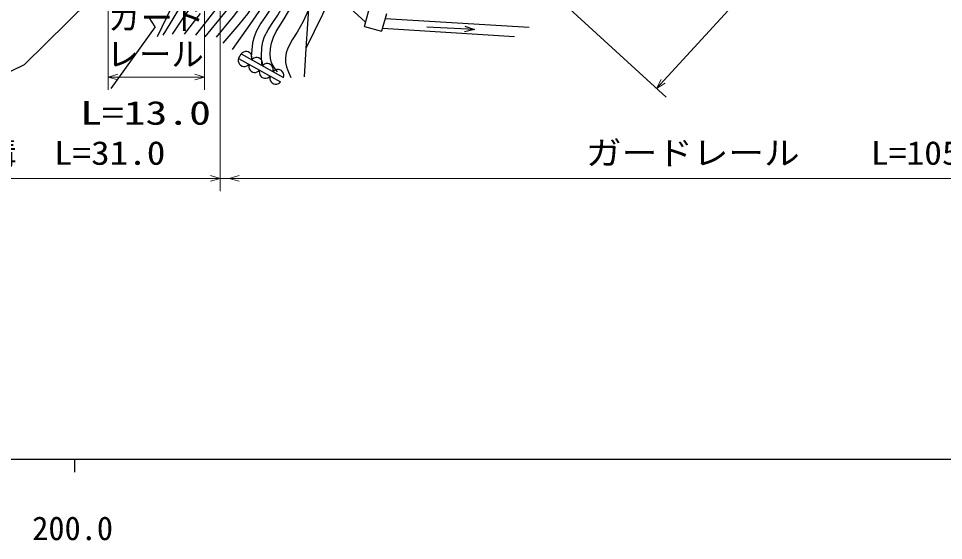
# Model space of a CAD drawing. Units: millimetres, scale not verified. Extents: x 40000 to 680000, y 20000 to 380000.
# Drawn here: x 263664 to 335086, y 198715 to 239057 of the extents above; entities that cross this region are included whole.
import ezdxf
from ezdxf.enums import TextEntityAlignment as Align

# ---------------------------------------------------------------- set-up
doc = ezdxf.new("R2010")
doc.units = ezdxf.units.MM
doc.header["$LTSCALE"] = 1000
for name, color, linetype, lineweight in [('M-BGD', 7, 'Continuous', 25), ('M-STR-HTXT', 7, 'Continuous', 13), ('M-TTL-BAND', 7, 'Continuous', 25)]:
    doc.layers.add(name, color=color, linetype=linetype, lineweight=lineweight)
doc.styles.add('ＭＳ ゴシック', font='')
doc.styles.get('ＭＳ ゴシック').set_extended_font_data('MS Gothic')

msp = doc.modelspace()

# ---------------------------------------------------------------- linework, layer by layer
at = {"layer": 'M-BGD'}
for p, q in [((277081, 243312), (274360, 237628)), ((287849, 240859), (285859, 236728)), ((288033, 240996), (290467, 238785)), ((269149, 240442), (264111, 235482)), ((286112, 240570), (285859, 236728)), ((290370, 238432), (290740, 239783)), ((292072, 239418), (291702, 238068)), ((274218, 238420), (273762, 239136)), ((303094, 238356), (291965, 239029)), ((274218, 238420), (270800, 233636)), ((290370, 238432), (291702, 238068)), ((291766, 238300), (301961, 237674)), ((298867, 238200), (295184, 238376)), ((285859, 236728), (285715, 234544)), ((280655, 235977), (280851, 236326)), ((280655, 235977), (283905, 234155)), ((280851, 236326), (284130, 234488)), ((264111, 235482), (260566, 233752))]:
    msp.add_line(p, q, dxfattribs=at)
for points in [[(282461, 258724), (282629, 258223), (282736, 257716), (282752, 257258), (282708, 256796), (282336, 255217), (282026, 253637), (281851, 252598), (281618, 251579), (280974, 249842), (280386, 248083), (280025, 246666), (279605, 245263), (279339, 244665), (279017, 244090), (277425, 241826), (275885, 239533), (275339, 238649), (274799, 237760)], [(275564, 237838), (276474, 239226), (277432, 240580), (278343, 241755), (279211, 242973), (279628, 243688), (279994, 244432), (280339, 245294), (280627, 246174), (281091, 247942), (281614, 249692), (282174, 250822), (282679, 251978), (282859, 252669), (282981, 253379), (283288, 255907), (283646, 258413)], [(277352, 237766), (278933, 239767), (280475, 241815), (280982, 242660), (281442, 243542), (281763, 244291), (282033, 245074), (282368, 246130), (282644, 247202), (282835, 248039), (283085, 248862), (283340, 249483), (283655, 250088), (283999, 250711), (284289, 251364), (284454, 251984), (284561, 252625), (284856, 254485), (285089, 256350), (285109, 256730), (285188, 257097), (285238, 257227), (285297, 257366)], [(278941, 237601), (280260, 239220), (281532, 240876), (282031, 241613), (282484, 242390), (282850, 243135), (283161, 243903), (283595, 245234), (283972, 246587), (284145, 247378), (284378, 248161), (284629, 248728), (284935, 249269), (285450, 250058), (285919, 250887), (286390, 252518), (286799, 254153), (286810, 254743), (286865, 255321)], [(287767, 254018), (287593, 253178), (287357, 252340), (287026, 251406), (286639, 250496), (286254, 249731), (285816, 248995), (285340, 248249), (284916, 247473), (284659, 246837), (284458, 246180), (284342, 245604), (284167, 245044), (283627, 243591), (283031, 242166), (282517, 241218), (281951, 240302), (281338, 239429), (280670, 238585), (280063, 237869), (279438, 237154)], [(278083, 237645), (279591, 239497), (281060, 241395), (281533, 242120), (281956, 242877), (282376, 243790), (282743, 244731), (282987, 245472), (283173, 246228), (283309, 247025), (283506, 247813), (283956, 248901), (284394, 249992)], [(280194, 236668), (281565, 238593), (282883, 240547), (283653, 242139), (284374, 243771), (284517, 244327), (284605, 244908)], [(284968, 244246), (284711, 243267), (284394, 242300), (284062, 241495), (283675, 240714), (283228, 239954), (282726, 239220), (282363, 238685), (282046, 238111), (281863, 237648), (281739, 237167), (281671, 236644), (281639, 236106)], [(282460, 235537), (282427, 236170), (282455, 236818), (282533, 237253), (282669, 237669), (282934, 238178), (283254, 238661), (283686, 239321), (284068, 240016), (284609, 241177), (285099, 242370), (285383, 243242), (285611, 244134), (285620, 244173), (285628, 244211)], [(283671, 234947), (283412, 235281), (283211, 235641), (283120, 235955), (283084, 236297), (283110, 236728), (283195, 237150), (283352, 237615), (283564, 238054), (284185, 239026), (284763, 240044), (285152, 240853), (285488, 241694), (285723, 242495), (285903, 243322), (285907, 243342), (285913, 243371)], [(277694, 239453), (277079, 238653), (276453, 237848)], [(286056, 239716), (285642, 238836), (285177, 237987), (284794, 237396), (284456, 236763), (284338, 236399), (284280, 236025), (284293, 235667), (284366, 235314), (284508, 234903), (284684, 234501)], [(298128, 238451), (298867, 238200), (298107, 238023)], [(281671, 235866), (281693, 235978), (281688, 236085), (281659, 236220), (281596, 236320), (281517, 236405), (281390, 236476), (281277, 236499), (281159, 236500), (281028, 236455), (280937, 236401), (280851, 236326)], [(280655, 235977), (280633, 235866), (280638, 235760), (280667, 235626), (280729, 235527), (280807, 235443), (280933, 235372), (281046, 235349), (281162, 235348), (281292, 235393), (281383, 235446), (281468, 235521)], [(282491, 235407), (282513, 235518), (282508, 235626), (282479, 235761), (282416, 235860), (282337, 235945), (282210, 236016), (282096, 236040), (281979, 236041), (281848, 235996), (281756, 235942), (281671, 235866)], [(281468, 235521), (281446, 235411), (281450, 235304), (281479, 235170), (281541, 235072), (281620, 234988), (281746, 234917), (281858, 234894), (281975, 234893), (282104, 234938), (282195, 234991), (282280, 235066)], [(282280, 235066), (282258, 234955), (282263, 234849), (282292, 234715), (282354, 234616), (282432, 234532), (282558, 234462), (282671, 234439), (282787, 234437), (282917, 234482), (283008, 234535), (283093, 234611)], [(283310, 234947), (283332, 235059), (283328, 235166), (283299, 235301), (283236, 235401), (283157, 235486), (283030, 235557), (282916, 235580), (282799, 235581), (282668, 235536), (282576, 235483), (282491, 235407)], [(284130, 234488), (284152, 234599), (284148, 234707), (284118, 234842), (284056, 234941), (283977, 235026), (283850, 235097), (283736, 235121), (283618, 235122), (283488, 235077), (283396, 235023), (283310, 234947)], [(283093, 234611), (283071, 234500), (283075, 234394), (283104, 234260), (283166, 234161), (283245, 234077), (283371, 234006), (283483, 233983), (283600, 233982), (283729, 234027), (283820, 234080), (283905, 234155)]]:
    msp.add_lwpolyline(points, dxfattribs=at)
at = {"layer": 'M-STR-HTXT'}
for p, q in [((278033, 233531), (278033, 262202)), ((279247, 225700), (279247, 261683)), ((312928, 233646), (337065, 259967)), ((287937, 256564), (313665, 232970)), ((270597, 255284), (270597, 233531)), ((270597, 234531), (278033, 234531)), ((251589, 226700), (279247, 226700)), ((279247, 226700), (366706, 226700))]:
    msp.add_line(p, q, dxfattribs=at)
for points in [[(271347, 234315), (270597, 234531), (271347, 234744)], [(277283, 234746), (278033, 234531), (277283, 234317)], [(313594, 234053), (312928, 233646), (313278, 234343)], [(278497, 226916), (279247, 226700), (278497, 226486)], [(280692, 226484), (279942, 226700), (280692, 226914)]]:
    msp.add_lwpolyline(points, dxfattribs=at)
at = {"layer": 'M-TTL-BAND'}
for p, q in [((40000, 205000), (579000, 205000)), ((268000, 205000), (268000, 204000))]:
    msp.add_line(p, q, dxfattribs=at)

# ---------------------------------------------------------------- texts
at = {"layer": 'M-STR-HTXT', "style": 'ＭＳ ゴシック'}
for s, p in [('ガード', (270604, 237651)), ('レール', (270471, 234831))]:
    msp.add_text(s, height=1833, dxfattribs=at).set_placement(p, align=Align.BOTTOM_LEFT)
for s, width, p in [('L=13.0', 1.35, (268423, 230299)), ('側溝\u3000L=31.0', 1.15, (257776, 227200)), ('ガードレール\u3000\u3000L=105.0', 1.1, (307480, 227200))]:
    msp.add_text(s, height=1833, dxfattribs=dict(at, width=width)).set_placement(p, align=Align.BOTTOM_LEFT)
at = {"layer": 'M-TTL-BAND', "style": 'ＭＳ ゴシック'}
msp.add_text('200.0', height=1833, dxfattribs=at).set_placement((267844, 198195), align=Align.BOTTOM_CENTER)

doc.saveas('drawing.dxf')
